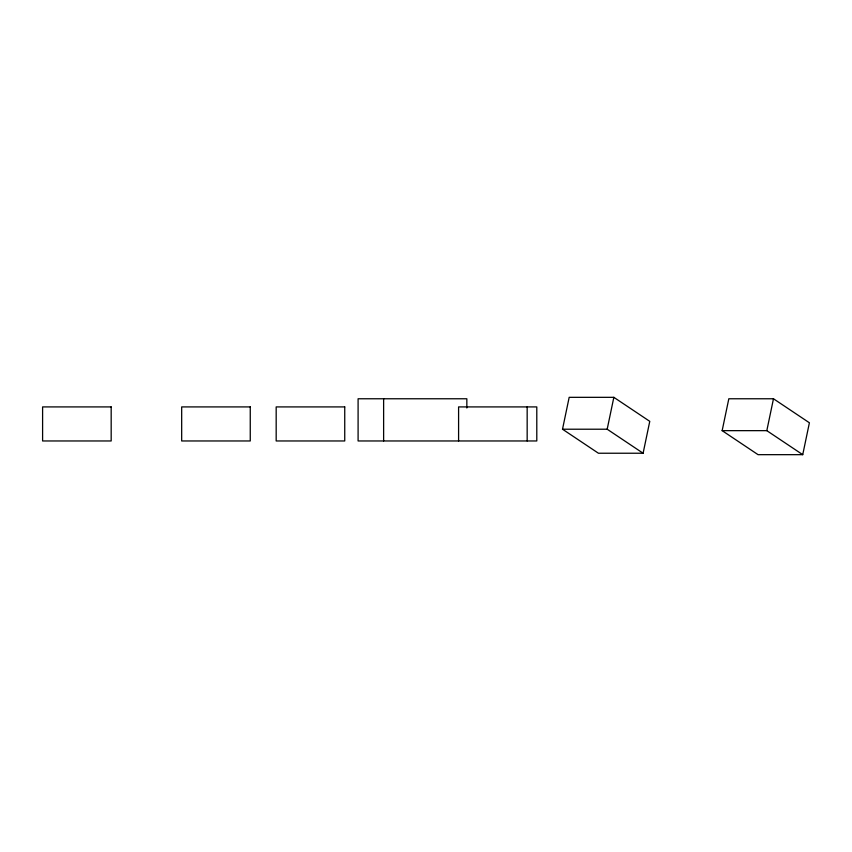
<?xml version="1.0" encoding="UTF-8"?>
<svg xmlns="http://www.w3.org/2000/svg" width="852" height="852" viewBox="0 0 852 852"><rect width="100%" height="100%" fill="white"/><g stroke="black" fill="none" stroke-linecap="round" stroke-linejoin="round"><path stroke-width="1.28" d="M562.512 429.216L569.179 397.33L613.845 397.33L649.767 421.346L643.1 453.232L598.434 453.232L562.512 429.216L607.178 429.216L643.1 453.232M607.178 429.216L613.845 397.33M722.155 430.654L728.822 398.768L773.478 398.768L809.4 422.784L802.733 454.67L758.067 454.67L722.155 430.654L766.811 430.654L802.733 454.67M766.811 430.654L773.478 398.768M527.164 406.915L527.164 440.963M466.843 408.002L466.843 398.768L358.096 398.768L358.096 440.963L536.792 440.963L536.792 406.915L458.589 406.915L458.589 440.963M383.624 398.768L383.624 440.963M111.175 406.915L42.6 406.915L42.6 440.963L111.175 440.963L111.175 406.915M250.254 406.915L181.678 406.915L181.678 440.963L250.254 440.963L250.254 406.915M344.74 406.915L276.176 406.915L276.176 440.963L344.74 440.963L344.74 406.915"/></g></svg>
